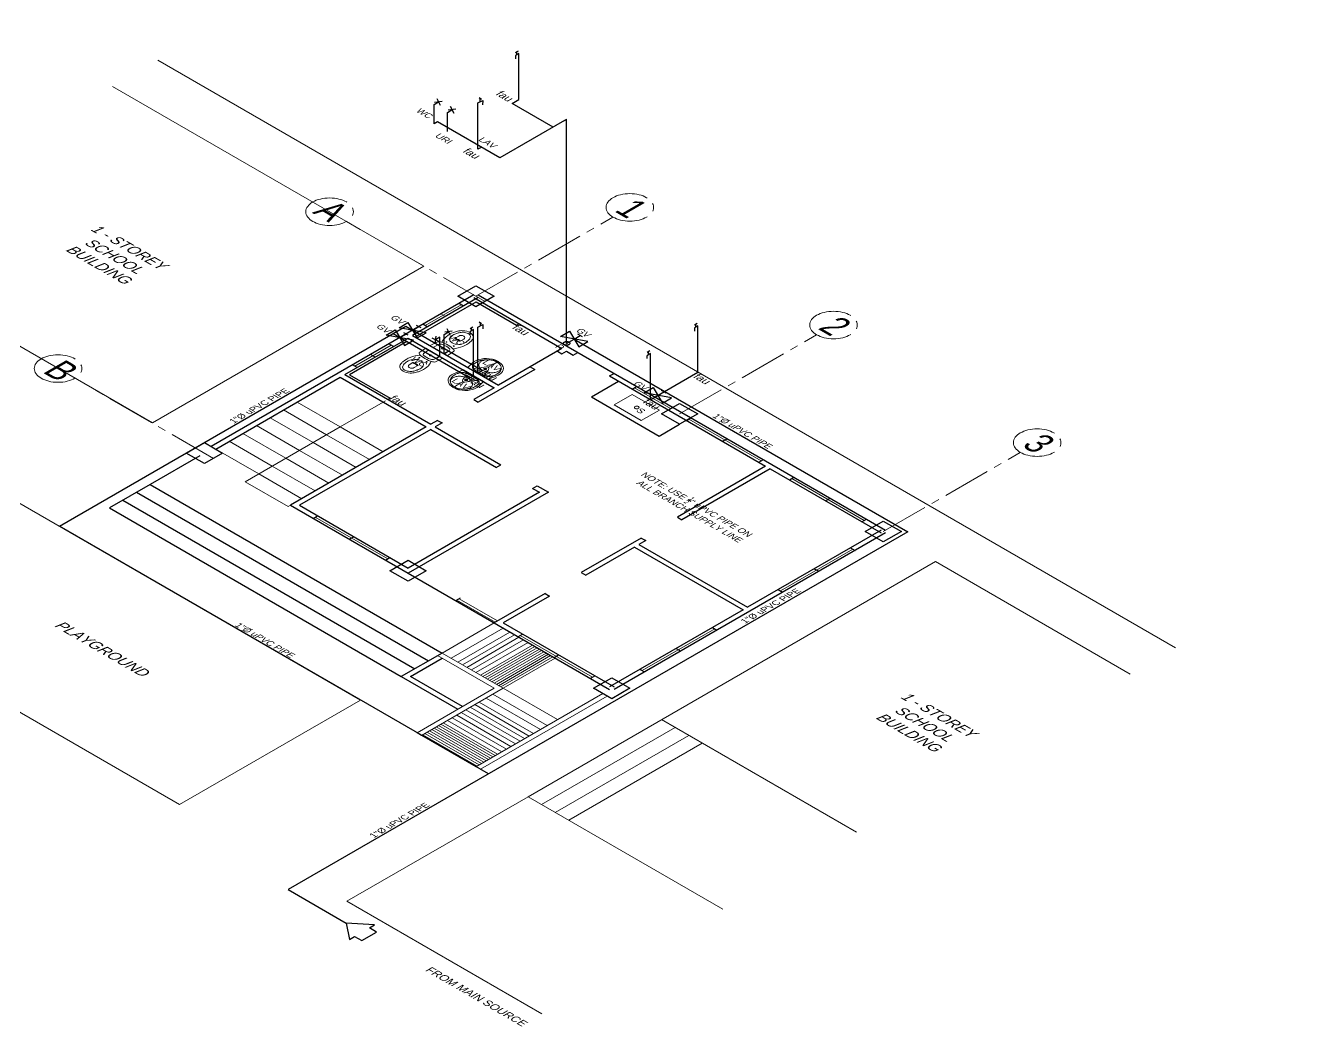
# Model space of a CAD drawing. Header units: metres. Extents: x -460 to 31334, y -1777 to 24987.
# Drawn here: x 79.75 to 99.6, y -924.78 to -909.14 of the extents above; entities that cross this region are included whole.
import ezdxf
from ezdxf.enums import TextEntityAlignment as Align

# ---------------------------------------------------------------- set-up
doc = ezdxf.new("R2010")
doc.units = ezdxf.units.M
doc.header["$MEASUREMENT"] = 0
for name, pattern in [('ACAD_ISO04W100', [30, 24, -3, 0, -3]), ('CENTER2', [1.125, 0.75, -0.125, 0.125, -0.125]), ('HIDDEN', [0.375, 0.25, -0.125])]:
    doc.linetypes.add(name, pattern=pattern)
for name, color, linetype, lineweight, true_color in [('00000000', 253, 'Continuous', 5, 0x828282), ('DW', 7, 'Continuous', 9, 0xff0a0a), ('WATER LINE', 7, 'ACAD_ISO04W100', 30, 0x0544ff)]:
    doc.layers.add(name, color=color, linetype=linetype, lineweight=lineweight, true_color=true_color)
for name, color, linetype in [('01 FURNITURE', 8, 'Continuous'), ('FURN', 8, 'Continuous'), ('wall', 7, 'Continuous')]:
    doc.layers.add(name, color=color, linetype=linetype)
for name, color, linetype, lineweight in [('Arch_Door', 1, 'Continuous', 18), ('COLUMNS', 5, 'Continuous', 25), ('fix', 8, 'Continuous', 13), ('FIXTURES AND FURNITURES', 1, 'Continuous', 20), ('WATERLIN', 7, 'ACAD_ISO04W100', 30)]:
    doc.layers.add(name, color=color, linetype=linetype, lineweight=lineweight)
doc.styles.add('AN100', font='ARIALN.TTF', dxfattribs={"height": 0.25})
doc.styles.add('SAM', font='arial.ttf', dxfattribs={"height": 0.15})
doc.styles.get("Standard").update_dxf_attribs({"font": 'arial.ttf'})

# ---------------------------------------------------------------- blocks, each defined once
blk = doc.blocks.new('A$C1BDC7D92')
at = {"layer": 'fix', "linetype": 'Continuous', "transparency": 33554687}
for p, q in [((0.043, 0.479), (0.007, 0.332)), ((0.523, 0.479), (0.043, 0.479)), ((0.523, 0.479), (0.558, 0.332))]:
    blk.add_line(p, q, dxfattribs=at)
at = {"layer": 'fix', "transparency": 33554687}
for p, q in [((0.193, 0.402), (0.122, 0.438)), ((0.372, 0.402), (0.443, 0.438))]:
    blk.add_line(p, q, dxfattribs=at)
at = {"layer": 'fix', "linetype": 'Continuous', "transparency": 33554687}
for points in [[(0.138, 0.075), (0.127, 0.083), (0.118, 0.091), (0.11, 0.099), (0.11, 0.099), (0.101, 0.108), (0.094, 0.118), (0.086, 0.127), (0.079, 0.137), (0.073, 0.148), (0.067, 0.159), (0.061, 0.17), (0.057, 0.181), (0.057, 0.181), (0.052, 0.193), (0.049, 0.204), (0.045, 0.216), (0.043, 0.229), (0.041, 0.241), (0.039, 0.253), (0.038, 0.266), (0.038, 0.278), (0.038, 0.278), (0.039, 0.291), (0.04, 0.304), (0.041, 0.316), (0.043, 0.328), (0.046, 0.34), (0.049, 0.352), (0.053, 0.362), (0.057, 0.372), (0.057, 0.372), (0.061, 0.382), (0.066, 0.39), (0.071, 0.398), (0.076, 0.405), (0.082, 0.412), (0.089, 0.418), (0.095, 0.423), (0.102, 0.428), (0.102, 0.428), (0.109, 0.432), (0.117, 0.436), (0.125, 0.439), (0.132, 0.442), (0.14, 0.445), (0.148, 0.447), (0.156, 0.449), (0.164, 0.45), (0.164, 0.45), (0.171, 0.451), (0.178, 0.452), (0.185, 0.452), (0.192, 0.453), (0.199, 0.453), (0.206, 0.453), (0.213, 0.453), (0.22, 0.453), (0.22, 0.453), (0.228, 0.453), (0.235, 0.453), (0.243, 0.453), (0.251, 0.453), (0.258, 0.453), (0.266, 0.453), (0.273, 0.453), (0.281, 0.453), (0.281, 0.453), (0.288, 0.453), (0.295, 0.453), (0.302, 0.453), (0.309, 0.453), (0.315, 0.453), (0.322, 0.453), (0.329, 0.453), (0.337, 0.453), (0.337, 0.453), (0.344, 0.453), (0.352, 0.453), (0.359, 0.453), (0.367, 0.453), (0.375, 0.453), (0.383, 0.452), (0.391, 0.451), (0.4, 0.45), (0.4, 0.45), (0.408, 0.449), (0.416, 0.447), (0.424, 0.445), (0.432, 0.442), (0.44, 0.439), (0.448, 0.436), (0.456, 0.432), (0.463, 0.428), (0.463, 0.428), (0.47, 0.423), (0.476, 0.418), (0.483, 0.412), (0.489, 0.405), (0.494, 0.398), (0.499, 0.39), (0.504, 0.382), (0.509, 0.372), (0.509, 0.372), (0.513, 0.362), (0.516, 0.352), (0.519, 0.34), (0.522, 0.328), (0.524, 0.316), (0.526, 0.304), (0.527, 0.291), (0.527, 0.278), (0.527, 0.278), (0.527, 0.266), (0.526, 0.253), (0.524, 0.241), (0.522, 0.229), (0.52, 0.216), (0.517, 0.204), (0.513, 0.193), (0.509, 0.181), (0.509, 0.181), (0.504, 0.17), (0.498, 0.159), (0.492, 0.148), (0.486, 0.137), (0.479, 0.127), (0.472, 0.118), (0.464, 0.108), (0.455, 0.099), (0.455, 0.099), (0.447, 0.091), (0.438, 0.083), (0.427, 0.075)], [(0.283, 0.234), (0.283, 0.169), (0.283, 0.103), (0.283, 0.025)]]:
    blk.add_lwpolyline(points, dxfattribs=at)
blk.add_lwpolyline([(0.283, 0.025, -0.082757), (0.203, 0.039, -0.090524), (0.138, 0.075, -0.104224), (0.093, 0.132, -0.116526), (0.078, 0.195, -0.116526), (0.093, 0.258, -0.104224), (0.138, 0.314, -0.090524), (0.203, 0.35, -0.082757), (0.283, 0.364, -0.082757), (0.362, 0.35, -0.090524), (0.427, 0.314, -0.104224), (0.472, 0.258, -0.116526), (0.487, 0.195, -0.116526), (0.472, 0.132, -0.104224), (0.427, 0.075, -0.090524), (0.362, 0.039, -0.082757)], format="xyb", close=True, dxfattribs=at)
blk.add_lwpolyline([(0.31, 0.247, 0.133789), (0.375, 0.393, 0.453405), (0.363, 0.406), (0.202, 0.406, 0.453405), (0.19, 0.393, 0.133789), (0.255, 0.247)], format="xyb", dxfattribs=at)
at = {"layer": 'fix', "transparency": 33554687}
for points in [[(0.16, 0.025), (0.17, 0.021), (0.18, 0.018), (0.188, 0.015), (0.195, 0.013), (0.202, 0.011), (0.208, 0.01), (0.214, 0.009), (0.219, 0.008), (0.225, 0.007), (0.231, 0.006), (0.238, 0.005), (0.245, 0.004), (0.253, 0.003), (0.262, 0.002), (0.271, 0.001), (0.283, 0)], [(0.405, 0.025), (0.395, 0.021), (0.386, 0.018), (0.377, 0.015), (0.37, 0.013), (0.363, 0.011), (0.357, 0.01), (0.351, 0.009), (0.346, 0.008), (0.34, 0.007), (0.334, 0.006), (0.327, 0.005), (0.32, 0.004), (0.312, 0.003), (0.304, 0.002), (0.294, 0.001), (0.283, 0)]]:
    blk.add_lwpolyline(points, dxfattribs=at)
at = {"layer": 'fix', "linetype": 'Continuous', "transparency": 33554687}
for radius in [0.0264, 0.0185]:
    blk.add_circle((0.283, 0.307), radius, dxfattribs=at)
for centre, radius, start, end in [((0.267, 0.269), 0.267, 166.4993, 246.3994), ((0.283, 0.269), 0.0353, 219.2954, 320.7046), ((0.298, 0.269), 0.267, 293.6006, 13.5007)]:
    blk.add_arc(centre, radius, start, end, dxfattribs=at)
at = {"layer": 'fix', "transparency": 33554687, "text_generation_flag": 4, "flags": 1}
for tag, p in [('ASCATNO', (0.283, 0.479)), ('ASCOLOR', (0.283, 0.469)), ('ASNAME', (0.283, 0.474))]:
    blk.add_attdef(tag, text='', height=0.00294, rotation=180, dxfattribs=at).set_placement(p, align=Align.MIDDLE)
blk = doc.blocks.new('A$C760102CB')
at = {"layer": 'fix', "transparency": 33554687}
for p, q in [((0.071, 0.69), (0.077, 0.579)), ((0.308, 0.578), (0.315, 0.69))]:
    blk.add_line(p, q, dxfattribs=at)
for points in [[(0.011, 0.552, 0.313572), (0.046, 0.507, 0.148983), (0.339, 0.506, 0.313572), (0.374, 0.551), (0.383, 0.69), (0.003, 0.69)], [(0.333, 0.256, 0.997252), (0.051, 0.257, 0.054268), (0.059, 0.177, 0.040235), (0.075, 0.124, 0.119968), (0.112, 0.071, 0.181516), (0.191, 0.041, 0.181516), (0.271, 0.07, 0.119968), (0.308, 0.123, 0.040235), (0.325, 0.177, 0.054268)], [(0.248, 0.271, 0.353967), (0.24, 0.281, 0.105376), (0.143, 0.281, 0.353967), (0.135, 0.272), (0.135, 0.193, 1), (0.248, 0.193)]]:
    blk.add_lwpolyline(points, format="xyb", close=True, dxfattribs=at)
blk.add_lwpolyline([(0.072, 0.5, 0.204199), (0.009, 0.177, 0.040235), (0.028, 0.115, 0.119968), (0.078, 0.043, 0.181516), (0.191, 0, 0.181516), (0.304, 0.042, 0.119968), (0.356, 0.114, 0.040235), (0.374, 0.176, 0.204199), (0.313, 0.499)], format="xyb", dxfattribs=at)
for centre, radius in [((0.193, 0.607), 0.0175), ((0.112, 0.44), 0.0075), ((0.272, 0.44), 0.0075)]:
    blk.add_circle(centre, radius, dxfattribs=at)
for centre, radius, start, end in [((0.127, 0.582), 0.05, 183.2724, 260.6544), ((0.194, 0.987), 0.461, 260.6544, 279.0654), ((0.259, 0.581), 0.05, 279.0654, 356.4474), ((0.191, 0.053), 0.219, 74.9202, 104.7996)]:
    blk.add_arc(centre, radius, start, end, dxfattribs=at)
blk = doc.blocks.new('GV')
at = {"color": 1}
for points in [[(99.401, 62.92), (99.501, 62.92)], [(99.451, 62.785), (99.451, 62.92)]]:
    blk.add_lwpolyline(points, dxfattribs=at)
at = {"layer": 'WATERLIN', "color": 1}
blk.add_lwpolyline([(99.252, 62.887), (99.649, 62.682), (99.652, 62.882), (99.25, 62.687), (99.252, 62.887)], dxfattribs=at)

msp = doc.modelspace()

# ---------------------------------------------------------------- hatches: boundary and pattern name
at = {"transparency": 33554687, "extrusion": (0, 0.816497, 0.57735)}
h = msp.add_hatch(color=256, dxfattribs=at)
h.dxf.hatch_style = 1
h.paths.add_polyline_path([(-85.2012, 1047.59721), (-84.75541, 1047.54584), (-84.80678, 1047.99162), (-84.88892, 1047.90949), (-84.99967, 1048.02024), (-85.22981, 1047.7901), (-85.11906, 1047.67934)])
at = {"layer": 'COLUMNS', "true_color": 0x808080, "extrusion": (0, 0.816497, 0.57735)}
h = msp.add_hatch(color=8, dxfattribs=at)
h.dxf.hatch_style = 1
h.paths.add_polyline_path([(-86.7844, 1030.30603), (-87.06724, 1030.58888), (-86.7844, 1030.87172), (-86.50156, 1030.58888)])
h = msp.add_hatch(color=8, dxfattribs=at)
h.dxf.hatch_style = 1
h.paths.add_polyline_path([(-89.96638, 1033.48801), (-90.24922, 1033.77086), (-89.96638, 1034.0537), (-89.68354, 1033.77086)])
h = msp.add_hatch(color=8, dxfattribs=at)
h.dxf.hatch_style = 1
h.paths.add_polyline_path([(-82.54176, 1034.54867), (-82.8246, 1034.83152), (-82.54176, 1035.11436), (-82.25892, 1034.83152)])
h = msp.add_hatch(color=8, dxfattribs=at)
h.dxf.hatch_style = 1
h.paths.add_polyline_path([(-93.14836, 1036.66999), (-93.4312, 1036.95284), (-93.14836, 1037.23568), (-92.86552, 1036.95284)])
h = msp.add_hatch(color=8, dxfattribs=at)
h.dxf.hatch_style = 1
h.paths.add_polyline_path([(-85.72374, 1037.73065), (-86.00658, 1038.0135), (-85.72374, 1038.29634), (-85.4409, 1038.0135)])
h = msp.add_hatch(color=8, dxfattribs=at)
h.dxf.hatch_style = 1
h.paths.add_polyline_path([(-88.90572, 1040.91263), (-89.18856, 1041.19548), (-88.90572, 1041.47832), (-88.62288, 1041.19548)])

# ---------------------------------------------------------------- linework, layer by layer
at = {"color": 8, "true_color": 0x808080, "extrusion": (0, 0.816497, 0.57735), "elevation": -389.90738}
for points in [[(-88.58752, 1033.31124), (-89.01179, 1032.88697)], [(-88.58752, 1033.31124), (-89.64818, 1034.3719)], [(-89.64818, 1034.3719), (-89.96638, 1034.0537)], [(-82.47105, 1034.90223), (-81.69323, 1035.68004)], [(-81.69323, 1035.68004), (-81.05683, 1036.31644)], [(-81.69323, 1035.68004), (-86.25407, 1040.24088)], [(-81.4811, 1035.89218), (-86.04194, 1040.45301)], [(-81.05683, 1036.31644), (-85.61767, 1040.87728)], [(-81.26897, 1036.10431), (-85.82981, 1040.66515)], [(-86.25407, 1040.24088), (-85.61767, 1040.87728)], [(-86.57227, 1041.69045), (-85.75909, 1040.87728), (-86.25407, 1040.3823)], [(-85.61767, 1040.87728), (-86.50156, 1041.76116)]]:
    msp.add_lwpolyline(points, dxfattribs=at)
at = {"color": 8, "lineweight": 9, "ltscale": 10, "true_color": 0x808080, "extrusion": (0, 0.816497, 0.57735), "elevation": -389.90738}
for points in [[(-84.66308, 1034.12441), (-83.99133, 1033.45266)], [(-84.66308, 1034.12441), (-85.37019, 1033.4173)], [(-84.66308, 1034.12441), (-83.17815, 1035.60933)], [(-85.33483, 1034.79616), (-84.66308, 1034.12441)], [(-84.91057, 1035.22042), (-84.23881, 1034.54867)], [(-85.1227, 1035.00829), (-84.45095, 1034.33654)], [(-84.4863, 1035.64469), (-83.81455, 1034.97294)], [(-84.69843, 1035.43256), (-84.02668, 1034.76081)], [(-84.27417, 1035.85682), (-83.60242, 1035.18507)], [(-83.84991, 1036.28108), (-83.17815, 1035.60933)], [(-84.06204, 1036.06895), (-83.39029, 1035.3972)], [(-83.88526, 1036.24573), (-83.84991, 1036.28108)]]:
    msp.add_lwpolyline(points, dxfattribs=at)
at = {"color": 8, "linetype": 'HIDDEN', "lineweight": 9, "ltscale": 10, "true_color": 0x808080, "extrusion": (0, 0.816497, 0.57735), "elevation": -389.90738}
for points in [[(-84.23881, 1034.54867), (-83.56706, 1033.87692)], [(-84.45095, 1034.33654), (-83.7792, 1033.66479)], [(-83.81455, 1034.97294), (-83.1428, 1034.30119)], [(-84.02668, 1034.76081), (-83.35493, 1034.08905)], [(-83.60242, 1035.18507), (-82.93067, 1034.51332)], [(-83.39029, 1035.3972), (-82.68318, 1034.69009)]]:
    msp.add_lwpolyline(points, dxfattribs=at)
at = {"color": 8, "lineweight": 5, "true_color": 0x808080, "extrusion": (0, 0.816497, 0.57735), "elevation": -389.90738}
for points in [[(-87.06724, 1039.42771), (-86.25407, 1040.24088)], [(-86.39549, 1040.3823), (-87.20866, 1039.56913)], [(-86.50156, 1040.48837), (-87.31473, 1039.6752)], [(-86.57227, 1040.55908), (-87.38544, 1039.74591)], [(-86.64298, 1040.62979), (-87.45615, 1039.81662)], [(-86.71369, 1040.7005), (-87.52686, 1039.88733)], [(-86.7844, 1040.77121), (-87.59757, 1039.95804)], [(-86.85511, 1040.84192), (-87.66828, 1040.02875)], [(-86.89047, 1040.87728), (-87.70364, 1040.06411)], [(-86.92582, 1040.91263), (-87.73899, 1040.09946)], [(-86.96118, 1040.94799), (-87.77435, 1040.13482)], [(-86.25407, 1040.24088), (-87.20866, 1041.19548), (-85.93587, 1042.46827), (-85.86516, 1042.39756), (-87.06724, 1041.19548), (-86.18336, 1040.31159)], [(-86.99653, 1040.98334), (-87.8097, 1040.17017)], [(-87.03189, 1041.0187), (-87.84506, 1040.20553)], [(-87.06724, 1041.05406), (-87.88041, 1040.24088)], [(-87.1026, 1041.08941), (-87.91577, 1040.27624)], [(-87.13795, 1041.12477), (-87.95113, 1040.31159)], [(-87.17331, 1041.16012), (-87.98648, 1040.34695)], [(-87.20866, 1041.19548), (-88.02184, 1040.3823)], [(-88.83501, 1041.40761), (-86.85511, 1043.38751), (-86.7844, 1043.3168), (-88.7643, 1041.3369)], [(-86.94248, 1041.46166), (-87.79101, 1042.31019)], [(-87.04854, 1041.3556), (-87.89707, 1042.20413)], [(-87.20866, 1041.19548), (-88.05719, 1042.04401)], [(-86.55357, 1041.85057), (-87.4021, 1042.6991)], [(-86.62428, 1041.77986), (-87.47281, 1042.62839)], [(-86.69499, 1041.70915), (-87.54352, 1042.55768)], [(-86.7657, 1041.63844), (-87.61423, 1042.48697)], [(-86.83641, 1041.56773), (-87.68494, 1042.41626)], [(-86.20002, 1042.20413), (-87.04854, 1043.05265)], [(-86.23537, 1042.16877), (-87.0839, 1043.0173)], [(-86.27073, 1042.13341), (-87.11925, 1042.98194)], [(-86.34144, 1042.0627), (-87.18996, 1042.91123)], [(-86.41215, 1041.99199), (-87.26068, 1042.84052)], [(-86.48286, 1041.92128), (-87.33139, 1042.76981)], [(-85.93587, 1042.46827), (-86.7844, 1043.3168)], [(-85.95253, 1042.45161), (-86.80106, 1043.30014)], [(-85.98788, 1042.41626), (-86.83641, 1043.26479)], [(-86.02324, 1042.3809), (-86.87177, 1043.22943)], [(-86.05859, 1042.34555), (-86.90712, 1043.19407)], [(-86.09395, 1042.31019), (-86.94248, 1043.15872)], [(-86.1293, 1042.27484), (-86.97783, 1043.12336)], [(-86.16466, 1042.23948), (-87.01319, 1043.08801)]]:
    msp.add_lwpolyline(points, dxfattribs=at)
at = {"transparency": 33554687, "extrusion": (0, 0.816497, 0.57735), "elevation": -389.90738}
msp.add_lwpolyline([(-85.2012, 1047.59721), (-84.75541, 1047.54584), (-84.80678, 1047.99162), (-84.88892, 1047.90949), (-84.99967, 1048.02024), (-85.22981, 1047.7901), (-85.11906, 1047.67934), (-85.2012, 1047.59721)], dxfattribs=at)
at = {"layer": '00000000', "extrusion": (0, 0.816497, 0.57735), "elevation": -389.90738}
for points in [[(-99.82618, 1015.92074), (-96.99776, 1018.74917), (-102.37177, 1024.12318), (-105.2002, 1021.29476)], [(-81.81424, 1024.20451), (-97.71412, 1040.10439)], [(-85.97123, 1029.7757), (-81.10714, 1024.91161)], [(-81.72859, 1034.01834), (-76.8645, 1029.15425)], [(-81.72859, 1034.01834), (-85.97123, 1029.7757)], [(-79.60727, 1036.13966), (-76.77884, 1038.96809), (-82.15285, 1044.3421), (-84.98128, 1041.51368)], [(-84.98128, 1041.51368), (-79.60727, 1036.13966)], [(-93.96153, 1037.76601), (-87.59757, 1044.12997)], [(-93.96153, 1037.76601), (-97.00702, 1040.81149)], [(-89.68354, 1042.04401), (-92.72902, 1045.08949)], [(-89.89567, 1042.25614), (-87.8097, 1044.3421)], [(-90.1078, 1042.46827), (-88.02184, 1044.55423)], [(-90.31993, 1042.6804), (-88.23397, 1044.76637)], [(-87.59757, 1044.12997), (-84.76914, 1046.9584), (-87.81463, 1050.00388)], [(-87.59757, 1044.12997), (-90.64306, 1047.17545)]]:
    msp.add_lwpolyline(points, dxfattribs=at)
at = {"layer": '01 FURNITURE', "color": 8, "linetype": 'CENTER2', "lineweight": 9, "true_color": 0x808080, "extrusion": (0, 0.816497, 0.57735)}
for p, q in [((86.7844, -913.36881, 616.35916), (88.92506, -912.1329, 614.61132)), ((89.96638, -915.20593, 618.95724), (92.10673, -913.97019, 617.20965)), ((93.14836, -917.04304, 621.55531), (95.2884, -915.80749, 619.80798))]:
    msp.add_line(p, q, dxfattribs=at)
at = {"layer": '01 FURNITURE', "color": 8, "linetype": 'CENTER2', "lineweight": 9, "true_color": 0x808080, "extrusion": (0, 0.816497, 0.57735), "elevation": -389.90738}
for points in [[(-86.92582, 1030.7303), (-84.76092, 1028.56539)], [(-82.68515, 1034.97491), (-80.51828, 1032.80803)]]:
    msp.add_lwpolyline(points, dxfattribs=at)
at = {"layer": '01 FURNITURE', "color": 8, "linetype": 'CENTER2', "lineweight": 9, "true_color": 0x808080, "extrusion": (0, 0.816497, 0.57735)}
for centre in [(-84.49793, 1028.30241, -389.90738), (-89.18805, 1028.18523, -389.90738), (-92.36971, 1031.36751, -389.90738), (-80.25529, 1032.54505, -389.90738), (-95.55169, 1034.5495, -389.90738)]:
    msp.add_circle(centre, 0.37192, dxfattribs=at)
at = {"layer": 'COLUMNS', "color": 8, "true_color": 0x808080, "extrusion": (0, 0.816497, 0.57735), "elevation": -389.90738}
for points in [[(-86.7844, 1030.30603), (-87.06724, 1030.58888), (-86.7844, 1030.87172), (-86.50156, 1030.58888)], [(-89.96638, 1033.48801), (-90.24922, 1033.77086), (-89.96638, 1034.0537), (-89.68354, 1033.77086)], [(-82.54176, 1034.54867), (-82.8246, 1034.83152), (-82.54176, 1035.11436), (-82.25892, 1034.83152)], [(-93.14836, 1036.66999), (-93.4312, 1036.95284), (-93.14836, 1037.23568), (-92.86552, 1036.95284)], [(-85.72374, 1037.73065), (-86.00658, 1038.0135), (-85.72374, 1038.29634), (-85.4409, 1038.0135)], [(-88.90572, 1040.91263), (-89.18856, 1041.19548), (-88.90572, 1041.47832), (-88.62288, 1041.19548)]]:
    msp.add_lwpolyline(points, close=True, dxfattribs=at)
at = {"layer": 'DW', "color": 8, "true_color": 0x808080, "extrusion": (0, 0.816497, 0.57735), "elevation": -389.90738}
for points in [[(-86.55459, 1030.81869), (-85.9889, 1031.38437)], [(-86.3071, 1031.13688), (-86.23639, 1031.06617)], [(-84.89289, 1032.48039), (-85.45857, 1031.9147)], [(-85.21109, 1032.2329), (-85.14038, 1032.16219)], [(-89.25927, 1033.06375), (-89.82496, 1033.62943)], [(-90.1078, 1033.91228), (-91.23917, 1035.04365)], [(-90.63813, 1034.51332), (-90.70884, 1034.44261)], [(-91.71647, 1035.52095), (-92.84784, 1036.65232)], [(-92.2468, 1036.12199), (-92.31751, 1036.05128)], [(-84.27417, 1036.56393), (-85.40554, 1037.6953)], [(-84.8045, 1037.16497), (-84.87521, 1037.09426)], [(-92.67106, 1037.43013), (-91.53969, 1038.5615)], [(-92.07002, 1037.96046), (-92.14073, 1038.03117)], [(-87.47383, 1039.76359), (-88.6052, 1040.89496)], [(-90.51439, 1039.58681), (-89.38302, 1040.71818)], [(-89.91335, 1040.11714), (-89.98406, 1040.18785)], [(-88.00416, 1040.36463), (-88.07487, 1040.29392)]]:
    msp.add_lwpolyline(points, dxfattribs=at)
msp.add_lwpolyline([(-87.08492, 1039.41003), (-87.12028, 1039.37468), (-86.51923, 1038.77364), (-86.48388, 1038.80899)], close=True, dxfattribs=at)
at = {"layer": 'FIXTURES AND FURNITURES', "color": 8, "true_color": 0x808080, "extrusion": (0, 0.816497, 0.57735), "elevation": -389.90738}
msp.add_lwpolyline([(-88.94312, 1033.52672), (-89.22596, 1033.24388), (-89.65023, 1033.66814), (-89.36738, 1033.95099)], close=True, dxfattribs=at)
at = {"layer": 'FIXTURES AND FURNITURES', "color": 8, "true_color": 0x808080, "extrusion": (0, 0.816497, 0.57735)}
msp.add_circle((-89.29667, 1033.59743, -389.90738), 0.0375, dxfattribs=at)
at = {"layer": 'wall', "color": 8, "true_color": 0x808080, "extrusion": (0, 0.816497, 0.57735), "elevation": -389.90738}
for points in [[(-86.74904, 1030.55352), (-82.64782, 1034.65474)], [(-86.81975, 1030.62423), (-85.79445, 1031.64954), (-87.13795, 1032.99304)], [(-86.58994, 1030.85404), (-86.51923, 1030.78333)], [(-86.74904, 1030.62423), (-88.1279, 1032.00309), (-87.13795, 1032.99304)], [(-86.81975, 1030.55352), (-93.18372, 1036.91748)], [(-86.02426, 1031.41973), (-85.95355, 1031.34902)], [(-84.73379, 1032.7102), (-85.72374, 1031.72025), (-87.06724, 1033.06375)], [(-85.49393, 1031.95006), (-85.42322, 1031.87935)], [(-88.05719, 1032.0738), (-88.1279, 1032.14451)], [(-88.1279, 1032.14451), (-88.19809, 1032.07328)], [(-88.19809, 1032.07328), (-88.30468, 1032.17987)], [(-88.30468, 1032.17987), (-88.37539, 1032.10915)], [(-84.92824, 1032.51574), (-84.85753, 1032.44503)], [(-87.70364, 1032.56878), (-86.81975, 1033.45266)], [(-87.6324, 1032.49754), (-87.70311, 1032.56825)], [(-82.71854, 1034.72545), (-84.66308, 1032.78091)], [(-84.66308, 1032.78091), (-86.00658, 1034.12441)], [(-84.73379, 1032.7102), (-86.07729, 1034.0537)], [(-88.87036, 1032.74555), (-88.94107, 1032.67484)], [(-88.87036, 1032.74555), (-91.30988, 1035.18507)], [(-87.06724, 1033.06375), (-86.74904, 1033.38195)], [(-89.22392, 1033.0991), (-89.29463, 1033.02839)], [(-86.74904, 1033.38195), (-86.81975, 1033.45266)], [(-89.7896, 1033.66479), (-89.86031, 1033.59408)], [(-86.18336, 1033.94763), (-86.07729, 1034.0537)], [(-86.18336, 1033.94763), (-86.25407, 1034.01834)], [(-90.07245, 1033.94763), (-90.14316, 1033.87692)], [(-86.00658, 1034.12441), (-83.88526, 1036.24573), (-88.87036, 1041.23083)], [(-86.07729, 1034.19512), (-84.02668, 1036.24573), (-85.72374, 1037.94279)], [(-86.07729, 1034.19512), (-87.10259, 1035.22042)], [(-86.25407, 1034.01834), (-86.148, 1034.12441), (-87.1733, 1035.14971)], [(-90.63813, 1034.51332), (-90.70884, 1034.44261)], [(-87.10051, 1035.22251), (-87.1733, 1035.14971)], [(-91.30988, 1035.18507), (-89.93102, 1036.56393)], [(-91.38059, 1035.25578), (-90.00174, 1036.63464)], [(-91.20382, 1035.079), (-91.27453, 1035.00829)], [(-91.38059, 1035.25578), (-93.113, 1036.98819)], [(-91.68111, 1035.5563), (-91.75182, 1035.48559)], [(-87.73899, 1035.7154), (-87.91577, 1035.89218), (-85.72374, 1038.08421)], [(-87.66828, 1035.78611), (-87.77435, 1035.89218), (-85.72374, 1037.94279)], [(-87.66828, 1035.78611), (-87.73899, 1035.7154)], [(-92.2468, 1036.12199), (-92.31751, 1036.05128)], [(-84.23881, 1036.59928), (-84.30953, 1036.52857)], [(-89.93102, 1036.56393), (-90.00174, 1036.63464)], [(-92.81248, 1036.68767), (-92.8832, 1036.61696)], [(-93.18372, 1036.98819), (-88.94107, 1041.23083)], [(-93.113, 1036.91748), (-91.02704, 1039.00345)], [(-84.8045, 1037.16497), (-84.87521, 1037.09426)], [(-89.36534, 1037.12961), (-88.42842, 1038.06653)], [(-89.25927, 1037.3771), (-88.49913, 1038.13724)], [(-89.25927, 1037.3771), (-90.95633, 1039.07416)], [(-89.43605, 1037.20032), (-89.32998, 1037.30639)], [(-89.32998, 1037.30639), (-91.02704, 1039.00345)], [(-89.36534, 1037.12961), (-89.43605, 1037.20032)], [(-92.63571, 1037.39478), (-92.70642, 1037.46549)], [(-85.37019, 1037.73065), (-85.4409, 1037.65994)], [(-88.42842, 1038.06653), (-88.49913, 1038.13724)], [(-92.07002, 1037.96046), (-92.14073, 1038.03117)], [(-86.53691, 1038.75596), (-86.4662, 1038.82667)], [(-87.86274, 1038.63221), (-87.06724, 1039.42771)], [(-87.93462, 1038.7041), (-87.20866, 1039.42771)], [(-87.86274, 1038.63221), (-87.93345, 1038.70293)], [(-91.50434, 1038.52615), (-91.57505, 1038.59686)], [(-90.95633, 1039.07416), (-88.87036, 1041.16012)], [(-87.20866, 1039.42771), (-88.94107, 1041.16012)], [(-87.43847, 1039.79894), (-87.50918, 1039.72823)], [(-90.47903, 1039.55145), (-90.54974, 1039.62216)], [(-89.91335, 1040.11714), (-89.98406, 1040.18785)], [(-88.00416, 1040.36463), (-88.07487, 1040.29392)], [(-89.34766, 1040.68282), (-89.41837, 1040.75354)], [(-88.56984, 1040.93031), (-88.64055, 1040.8596)]]:
    msp.add_lwpolyline(points, dxfattribs=at)
at = {"layer": 'WATER LINE', "transparency": 33554687}
for points, elevation in [([(87.40389, -909.55924), (87.44667, -909.53309)], 616.96538), ([(87.42528, -909.59617), (87.42528, -909.54617)], 616.96538), ([(87.45615, -910.29747), (87.45615, -909.5757), (87.4083, -909.60743), (87.40096, -909.61143), (87.4002, -909.65801)], 616.96538), ([(86.12974, -910.67476), (86.12974, -910.37476), (86.19755, -910.33262)], 617.49895), ([(86.25634, -910.32504), (86.13859, -910.34012)], 617.49895), ([(86.17026, -910.27991), (86.22485, -910.38533)], 617.49895), ([(86.81534, -911.07073), (86.81534, -910.34896), (86.88895, -910.30893), (86.88895, -910.30893), (86.88886, -910.37913)], 618.05894), ([(86.83345, -910.26561), (86.87084, -910.29228)], 618.05894), ([(86.85214, -910.32894), (86.85214, -910.27894)], 618.05894), ([(86.34098, -910.79672), (86.34098, -910.49672), (86.40879, -910.45458)], 617.67142), ([(86.46758, -910.447), (86.34983, -910.46208)], 617.67142), ([(86.3815, -910.40187), (86.43609, -910.50729)], 617.67142), ([(88.20083, -914.10493), (88.20083, -910.60493)], 617.4002), ([(86.28661, -914.26519), (86.28661, -913.96519), (86.35443, -913.92305)], 617.62683), ([(86.41322, -913.91546), (86.29546, -913.93055)], 617.62683), ([(86.32713, -913.87034), (86.38172, -913.97576)], 617.62683), ([(86.74521, -914.61175), (86.74521, -913.88998), (86.69735, -913.92171), (86.69002, -913.92571), (86.68925, -913.9723)], 618.11695), ([(86.69294, -913.87352), (86.73573, -913.84737)], 618.11695), ([(86.71434, -913.91045), (86.71434, -913.86045)], 618.11695), ([(86.81592, -914.57093), (86.81592, -913.84915), (86.88953, -913.80912), (86.88953, -913.80912), (86.88944, -913.87933)], 618.05921), ([(86.83403, -913.7658), (86.87142, -913.79247)], 618.05921), ([(86.85272, -913.82914), (86.85272, -913.77914)], 618.05921), ([(90.25192, -914.55429), (90.25192, -913.83252), (90.20407, -913.86425), (90.19673, -913.86824), (90.19597, -913.91483)], 618.03568), ([(90.19966, -913.81606), (90.24245, -913.78991)], 618.03568), ([(90.22105, -913.85299), (90.22105, -913.80299)], 618.03568), ([(86.20428, -914.07793), (86.09886, -914.02333)], 617.68779), ([(86.15916, -913.99184), (86.14407, -914.1096)], 617.68779), ([(86.21934, -914.30829), (86.21934, -914.00829), (86.15153, -914.05077)], 617.68779), ([(89.50946, -914.98295), (89.50946, -914.26118), (89.4616, -914.29291), (89.45427, -914.2969), (89.4535, -914.34349)], 618.6419), ([(89.4572, -914.24472), (89.49998, -914.21857)], 618.6419), ([(89.47859, -914.28165), (89.47859, -914.23165)], 618.6419)]:
    msp.add_lwpolyline(points, dxfattribs=dict(at, elevation=elevation))
at = {"layer": 'WATER LINE', "extrusion": (0, 0.816497, 0.57735)}
for points, elevation in [([(-87.9889, 1030.05549), (-87.35008, 1029.41668), (-87.45615, 1029.31061)], -387.04964), ([(-88.16568, 1029.87871), (-87.15805, 1030.88634), (-86.18277, 1029.91106), (-86.12974, 1029.9641)], -387.04964), ([(-86.86307, 1030.60222), (-86.81546, 1030.64982)], -387.04964), ([(-85.8674, 1031.6565), (-86.78807, 1030.73583), (-87.41987, 1031.36762), (-87.45615, 1031.33134)], -389.90738), ([(-86.97958, 1043.51198), (-80.27902, 1036.81141), (-85.68896, 1031.40147), (-86.8872, 1032.59971), (-86.81592, 1032.671)], -389.90738), ([(-88.20083, 1031.86388), (-88.31703, 1031.74863), (-93.52998, 1036.96158), (-83.85056, 1046.64099), (-84.75541, 1047.54584)], -389.90738), ([(-85.7062, 1031.8177), (-84.81003, 1032.71387), (-85.44183, 1033.34566), (-85.40554, 1033.38195)], -389.90738), ([(-85.48947, 1031.60097), (-86.68771, 1032.79921), (-86.74521, 1032.74171)], -389.90738), ([(-86.15847, 1032.26997), (-86.21597, 1032.21247)], -389.90738), ([(-86.28661, 1032.14145), (-86.35777, 1032.07028)], -389.90738), ([(-89.73125, 1033.16285), (-90.25192, 1032.64218)], -389.90738), ([(-89.51396, 1033.38014), (-89.73125, 1033.16285)], -389.90738)]:
    msp.add_lwpolyline(points, dxfattribs=dict(at, elevation=elevation))
at = {"layer": 'WATER LINE', "elevation": 617.42923}
msp.add_lwpolyline([(88.16568, -910.62546), (88.20083, -910.60493)], dxfattribs=at)
at = {"layer": 'WATER LINE', "extrusion": (0, 0.816497, 0.57735)}
msp.add_circle((-88.20083, 1031.86388, -389.90738), 0.05, dxfattribs=at)

# ---------------------------------------------------------------- block references
at = {"transparency": 33554687, "extrusion": (0, 0.816497, 0.57735), "xscale": -1, "rotation": 134.9999999999999}
for p in [(-111.52262, 1146.42482, -389.90738), (-111.72211, 1146.22532, -389.90738), (-114.24412, 1146.46642, -389.90738), (-115.55155, 1147.98987, -389.90738)]:
    msp.add_blockref('GV', p, dxfattribs=at)
at = {"layer": 'fix', "color": 8, "lineweight": 18, "true_color": 0x808080, "transparency": 33554687, "extrusion": (0, 0.816497, 0.57735), "yscale": 0.9306419416356421, "zscale": 0.9306419416356421}
for p, xscale, rotation in [((-87.3168, 1032.542, -389.90738), 0.9306419416356421, 315.000118677427), ((-86.6162, 1033.2426, -389.90738), -0.930641941635642, 134.9998813225731)]:
    msp.add_blockref('A$C1BDC7D92', p, dxfattribs=dict(at, xscale=xscale, rotation=rotation))
at = {"layer": 'FURN', "color": 8, "lineweight": 18, "true_color": 0x808080, "transparency": 33554687, "extrusion": (0, 0.816497, 0.57735), "rotation": 315.2258194888933}
msp.add_blockref('A$C760102CB', (-86.82674, 1031.70496, -389.90738), dxfattribs=at)
at = {"layer": 'FURN', "color": 8, "lineweight": 18, "true_color": 0x808080, "transparency": 33554687, "extrusion": (0, 0.816497, 0.57735), "xscale": -1, "rotation": 134.7741805111067}
msp.add_blockref('A$C760102CB', (-85.77916, 1032.75254, -389.90738), dxfattribs=at)

# ---------------------------------------------------------------- texts
at = {"transparency": 33554687, "extrusion": (0, 0.816497, 0.57735), "attachment_point": 3, "style": 'SAM'}
for s, insert, char_height, width, text_direction in [('fau', (87.39292, -910.27363, 616.9536), 0.15, 0.368578, (0.707107, -0.408248, 0.57735)), ('WC', (86.1311, -910.54798, 617.23498), 0.125, 0.4770395, (0.707107, -0.408248, 0.57735)), ('URI', (86.43435, -910.9423, 617.8773), 0.125, 0.4770395, (0.707107, -0.408248, 0.57735)), ('LAV', (87.1324, -911.01378, 618.02027), 0.125, 0.4770395, (0.707107, -0.408248, 0.57735)), ('fau', (86.87758, -911.16864, 618.20748), 0.15, 0.368578, (0.707107, -0.408248, 0.57735)), ('GV', (85.70186, -913.76334, 616.91711), 0.125, 0.368578, (0.707107, -0.408248, 0.57735)), ('GV', (85.47926, -913.90168, 617.11276), 0.125, 0.368578, (0.707107, -0.408248, 0.57735)), ('fau', (87.64718, -913.92464, 617.14523), 0.15, 0.368578, (0.707107, -0.408248, 0.57735)), ('GV', (88.60216, -913.96563, 617.2032), 0.125, 0.368578, (0.707107, -0.408248, 0.57735)), ('WC', (86.62479, -914.09077, 617.38016), 0.125, 0.368578, (0.707107, -0.408248, 0.57735)), ('R', (88.18625, -914.16172, 617.48051), 0.125, 0.179861, (0.707107, -0.408248, 0.57735)), ('WC', (86.04071, -914.42799, 617.85706), 0.125, 0.368578, (0.707107, -0.408248, 0.57735)), ('LAV', (87.19483, -914.49289, 617.94885), 0.125, 0.368578, (0.707107, -0.408248, 0.57735)), ('LAV', (86.71307, -914.78022, 618.3552), 0.125, 0.368578, (0.707107, -0.408248, 0.57735)), ('fau', (86.95366, -914.74839, 618.31018), 0.15, 0.368578, (0.707107, -0.408248, 0.57735)), ('fau', (87.14969, -914.63503, 618.14987), 0.15, 0.368578, (0.707107, -0.408248, 0.57735)), ('GV', (89.49694, -914.79473, 618.37572), 0.125, 0.368578, (0.707107, -0.408248, 0.57735)), ('fau', (90.47743, -914.69002, 618.22764), 0.15, 0.368578, (0.707107, -0.408248, 0.57735)), ('1"%%C uPVC PIPE', (83.79477, -914.80085, 618.38438), 0.125, 2.3335475, (0.707107, 0.408248, -0.57735)), ('fau', (85.72815, -915.02794, 618.70553), 0.15, 0.368578, (0.707107, -0.408248, 0.57735)), ('fau', (89.6885, -915.08471, 618.78581), 0.15, 0.368578, (0.707107, -0.408248, 0.57735)), ('S', (89.44646, -915.15755, 618.88882), 0.125, 0.4770395, (0.707107, -0.408248, 0.57735)), ('1"%%C uPVC PIPE', (91.43722, -915.70688, 619.66569), 0.125, 2.3335475, (0.707107, -0.408248, 0.57735)), ('\\A1;NOTE: USE {\\H0.7x;\\S1/2;}" uPVC PIPE ON \\P            ALL BRANCH SUPPLY LINE', (91.15061, -917.06738, 621.58973), 0.125, 5.2736515, (0.707107, -0.408248, 0.57735)), ('1"%%C uPVC PIPE', (91.78394, -917.92544, 622.80322), 0.125, 2.3335475, (0.707107, 0.408248, -0.57735)), ('1"%%C uPVC PIPE', (83.97506, -918.97183, 624.28304), 0.125, 2.3335475, (0.707107, -0.408248, 0.57735)), ('1"%%C uPVC PIPE', (85.9852, -921.27335, 627.53787), 0.125, 2.3335475, (0.707107, 0.408248, -0.57735)), ('FROM MAIN SOURCE', (87.61051, -924.71847, 632.41001), 0.15, 4.43109, (0.707107, -0.408248, 0.57735))]:
    msp.add_mtext(s, dxfattribs=dict(at, insert=insert, char_height=char_height, width=width, text_direction=text_direction))
at = {"layer": '00000000', "extrusion": (0, 0.816497, 0.57735), "char_height": 0.2, "attachment_point": 1, "text_direction": (0.707107, -0.408248, 0.57735)}
for s, insert in [('\\pi0.13975;{\\fArial|b0|i1|c0|p34;1 - STOREY \\P\\pi0.33443;SCHOOL \\P\\pi0.25803;BUILDING}', (80.8, -912.19691, 614.70184)), ('\\pi-0.06052;{\\fArial|b0|i1|c0|p34;PLAYGROUND}', (80.37763, -918.46773, 623.57013)), ('\\pi0.13975;{\\fArial|b0|i1|c0|p34;1 - STOREY \\P\\pi0.33443;SCHOOL \\P\\pi0.25803;BUILDING}', (93.45474, -919.50312, 625.03439))]:
    msp.add_mtext_dynamic_manual_height_columns(s, width=1.820297, gutter_width=1, heights=[0], dxfattribs=dict(at, insert=insert))
at = {"layer": 'Arch_Door', "color": 8, "linetype": 'Continuous', "true_color": 0x808080, "extrusion": (0, 0.816497, 0.57735), "char_height": 0.5, "width": 0.1151731, "attachment_point": 1, "text_direction": (0.707107, -0.408248, 0.57735), "style": 'AN100'}
for s, insert in [('{\\C3;A}', (84.56922, -911.85876, 614.22363)), ('{\\C3;1}', (89.28371, -911.83141, 614.18495)), ('{\\C3;2}', (92.46537, -913.6687, 616.78328)), ('{\\C3;B}', (80.35095, -914.34855, 617.74473)), ('{\\C3;3}', (95.64735, -915.49958, 619.37252))]:
    msp.add_mtext(s, dxfattribs=dict(at, insert=insert))

doc.saveas('drawing.dxf')
